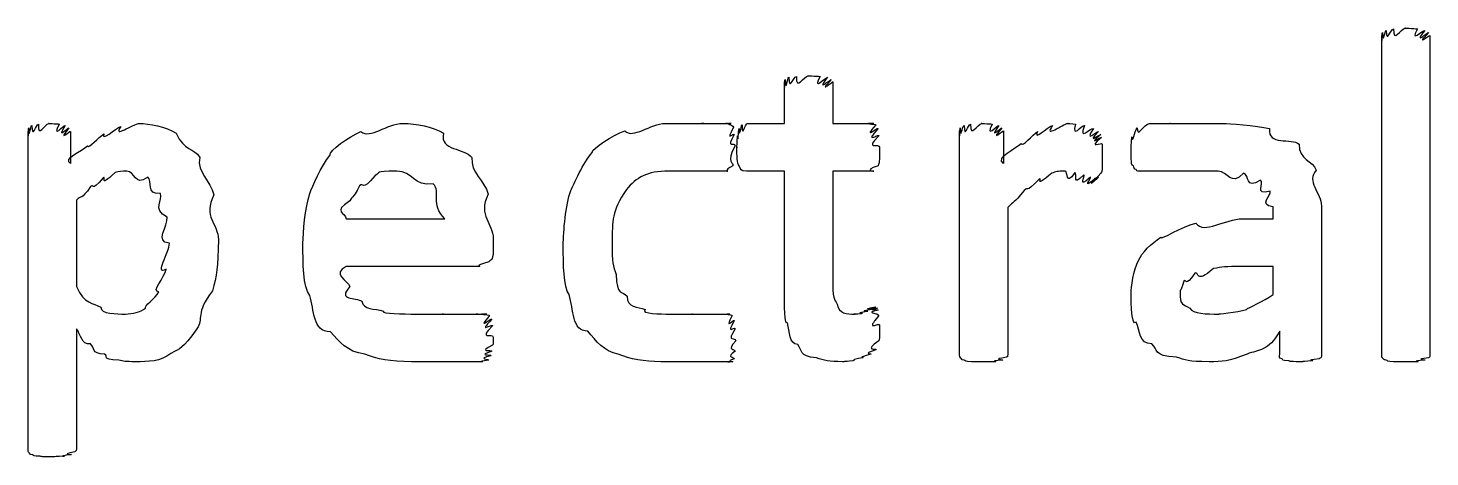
# Model space of a CAD drawing. Header units: millimetres. Extents: x 0 to 216, y 0 to 279.
# Drawn here: x 166.45 to 176.85, y 175.37 to 178.54 of the extents above; entities that cross this region are included whole.
import ezdxf

# ---------------------------------------------------------------- set-up
doc = ezdxf.new("R2010")
doc.units = ezdxf.units.MM
doc.layers.get('0').update_dxf_attribs({"linetype": 'CONTINUOUS'})

msp = doc.modelspace()

# ---------------------------------------------------------------- linework, layer by layer
at = {"color": 0}
for p, q in [((176.488, 176.129), (176.488, 178.488)), ((176.846, 178.488), (176.846, 176.129)), ((172.06, 177.837), (172.06, 178.146)), ((172.419, 178.146), (172.419, 177.837)), ((171.785, 177.837), (172.06, 177.837)), ((172.419, 177.837), (172.722, 177.837)), ((166.453, 175.428), (166.453, 177.777)), ((166.768, 177.777), (166.768, 177.54)), ((173.359, 176.129), (173.359, 177.782)), ((173.684, 177.782), (173.684, 177.54)), ((174.417, 177.6), (174.417, 177.6)), ((172.06, 177.484), (171.779, 177.484)), ((172.06, 176.591), (172.06, 177.484)), ((172.722, 177.484), (172.419, 177.484)), ((172.419, 177.484), (172.419, 176.713)), ((166.812, 177.269), (166.812, 176.63)), ((173.717, 177.214), (173.717, 176.129)), ((175.683, 177.131), (175.683, 177.22)), ((176.042, 177.225), (176.042, 176.129)), ((168.811, 177.131), (169.544, 177.131)), ((175.457, 177.131), (175.683, 177.131)), ((167.501, 176.95), (167.501, 176.95)), ((167.864, 176.977), (167.864, 176.977)), ((169.902, 176.983), (169.902, 176.922)), ((169.798, 176.779), (168.811, 176.779)), ((175.683, 176.779), (175.446, 176.779)), ((175.683, 176.57), (175.683, 176.779)), ((166.812, 176.316), (166.812, 175.428)), ((172.766, 176.343), (172.766, 176.343)), ((175.733, 176.129), (175.733, 176.299)), ((171.699, 176.228), (171.699, 176.228))]:
    msp.add_line(p, q, dxfattribs=at)
for points in [[(176.488, 178.488), (176.488, 178.395), (176.489, 178.501), (176.494, 178.51)], [(176.494, 178.51), (176.499, 178.41), (176.51, 178.522), (176.521, 178.526)], [(176.521, 178.526), (176.524, 178.422), (176.554, 178.537), (176.576, 178.537)], [(176.576, 178.537), (176.572, 178.424), (176.632, 178.543), (176.664, 178.543)], [(176.664, 178.543), (176.643, 178.543), (176.731, 178.54), (176.753, 178.537)], [(176.753, 178.537), (176.689, 178.422), (176.797, 178.533), (176.808, 178.526)], [(176.808, 178.526), (176.716, 178.41), (176.831, 178.516), (176.836, 178.51)], [(176.836, 178.51), (176.726, 178.395), (176.846, 178.495), (176.846, 178.488)], [(172.06, 178.146), (172.06, 178.047), (172.062, 178.154), (172.066, 178.162)], [(172.066, 178.162), (172.072, 178.06), (172.083, 178.175), (172.093, 178.179)], [(172.093, 178.179), (172.096, 178.069), (172.127, 178.185), (172.149, 178.185)], [(172.149, 178.185), (172.145, 178.072), (172.204, 178.19), (172.237, 178.19)], [(172.237, 178.19), (172.215, 178.19), (172.303, 178.187), (172.325, 178.185)], [(172.325, 178.185), (172.262, 178.069), (172.369, 178.182), (172.38, 178.179)], [(172.38, 178.179), (172.288, 178.06), (172.404, 178.169), (172.408, 178.162)], [(172.408, 178.162), (172.299, 178.047), (172.419, 178.149), (172.419, 178.146)], [(166.481, 177.821), (166.486, 177.716), (166.511, 177.832), (166.531, 177.832)], [(166.531, 177.832), (166.526, 177.719), (166.577, 177.837), (166.607, 177.837)], [(166.607, 177.837), (166.588, 177.837), (166.666, 177.835), (166.685, 177.832)], [(166.685, 177.832), (166.625, 177.716), (166.718, 177.828), (166.729, 177.821)], [(167.142, 177.815), (167.073, 177.719), (167.232, 177.837), (167.28, 177.837)], [(167.28, 177.837), (167.346, 177.837), (167.476, 177.812), (167.55, 177.765)], [(168.921, 177.777), (168.988, 177.719), (169.116, 177.837), (169.23, 177.837)], [(169.23, 177.837), (169.336, 177.837), (169.448, 177.812), (169.533, 177.765)], [(170.878, 177.782), (170.935, 177.719), (171.068, 177.837), (171.176, 177.837)], [(171.176, 177.837), (171.21, 177.837), (171.276, 177.837), (171.325, 177.837)], [(171.325, 177.837), (171.31, 177.837), (171.421, 177.837), (171.462, 177.837)], [(171.462, 177.837), (171.391, 177.837), (171.54, 177.837), (171.573, 177.837)], [(171.573, 177.837), (171.574, 177.837), (171.628, 177.837), (171.639, 177.837)], [(171.639, 177.837), (171.6, 177.837), (171.662, 177.837), (171.666, 177.837)], [(171.666, 177.837), (171.611, 177.837), (171.679, 177.828), (171.683, 177.81)], [(171.724, 177.799), (171.726, 177.708), (171.738, 177.822), (171.746, 177.826)], [(171.746, 177.826), (171.744, 177.719), (171.77, 177.837), (171.785, 177.837)], [(172.722, 177.837), (172.625, 177.837), (172.734, 177.833), (172.738, 177.826)], [(172.738, 177.826), (172.636, 177.708), (172.751, 177.812), (172.755, 177.799)], [(173.392, 177.821), (173.395, 177.716), (173.422, 177.832), (173.441, 177.832)], [(173.441, 177.832), (173.436, 177.719), (173.491, 177.837), (173.524, 177.837)], [(173.524, 177.837), (173.498, 177.837), (173.579, 177.835), (173.601, 177.832)], [(173.601, 177.832), (173.542, 177.716), (173.64, 177.828), (173.651, 177.821)], [(174.048, 177.821), (173.976, 177.719), (174.126, 177.837), (174.163, 177.837)], [(174.163, 177.837), (174.144, 177.837), (174.196, 177.835), (174.219, 177.832)], [(174.219, 177.832), (174.188, 177.716), (174.263, 177.828), (174.285, 177.821)], [(174.675, 177.804), (174.677, 177.719), (174.724, 177.837), (174.768, 177.837)], [(174.768, 177.837), (174.765, 177.837), (174.863, 177.837), (174.923, 177.837)], [(174.923, 177.837), (174.884, 177.837), (175.044, 177.837), (175.11, 177.837)], [(175.11, 177.837), (175.138, 177.837), (175.249, 177.837), (175.32, 177.837)], [(175.32, 177.837), (175.339, 177.837), (175.563, 177.823), (175.656, 177.799)], [(166.453, 177.777), (166.453, 177.694), (166.455, 177.8), (166.459, 177.804)], [(166.459, 177.804), (166.46, 177.705), (166.47, 177.817), (166.481, 177.821)], [(166.729, 177.821), (166.652, 177.705), (166.752, 177.811), (166.756, 177.804)], [(166.756, 177.804), (166.663, 177.69), (166.768, 177.788), (166.768, 177.777)], [(166.894, 177.672), (166.905, 177.646), (166.974, 177.738), (167.016, 177.76)], [(167.016, 177.76), (166.989, 177.694), (167.101, 177.804), (167.142, 177.815)], [(167.55, 177.765), (167.611, 177.628), (167.682, 177.661), (167.726, 177.584)], [(168.69, 177.6), (168.686, 177.639), (168.829, 177.735), (168.921, 177.777)], [(169.533, 177.765), (169.505, 177.628), (169.688, 177.661), (169.743, 177.584)], [(170.635, 177.622), (170.633, 177.65), (170.786, 177.749), (170.878, 177.782)], [(171.683, 177.81), (171.618, 177.686), (171.688, 177.777), (171.688, 177.754)], [(171.688, 177.754), (171.622, 177.642), (171.694, 177.705), (171.694, 177.672)], [(171.708, 177.661), (171.708, 177.635), (171.709, 177.721), (171.713, 177.744)], [(171.713, 177.744), (171.715, 177.679), (171.72, 177.783), (171.724, 177.799)], [(172.755, 177.799), (172.645, 177.679), (172.761, 177.765), (172.761, 177.744)], [(172.761, 177.744), (172.648, 177.635), (172.766, 177.694), (172.766, 177.661)], [(173.359, 177.782), (173.359, 177.69), (173.36, 177.796), (173.364, 177.804)], [(173.364, 177.804), (173.366, 177.705), (173.377, 177.817), (173.392, 177.821)], [(173.651, 177.821), (173.564, 177.705), (173.669, 177.811), (173.673, 177.804)], [(173.673, 177.804), (173.575, 177.69), (173.684, 177.789), (173.684, 177.782)], [(173.816, 177.689), (173.824, 177.657), (173.9, 177.754), (173.937, 177.777)], [(173.937, 177.777), (173.899, 177.701), (174.01, 177.812), (174.048, 177.821)], [(174.285, 177.821), (174.236, 177.701), (174.331, 177.806), (174.351, 177.799)], [(174.351, 177.799), (174.274, 177.686), (174.381, 177.783), (174.389, 177.777)], [(174.389, 177.777), (174.287, 177.672), (174.402, 177.762), (174.406, 177.754)], [(174.406, 177.754), (174.296, 177.661), (174.412, 177.744), (174.412, 177.733)], [(174.412, 177.733), (174.298, 177.639), (174.417, 177.705), (174.417, 177.683)], [(174.631, 177.639), (174.631, 177.631), (174.632, 177.716), (174.636, 177.738)], [(174.636, 177.738), (174.642, 177.675), (174.655, 177.782), (174.675, 177.804)], [(175.656, 177.799), (175.641, 177.668), (175.821, 177.734), (175.876, 177.683)], [(166.768, 177.54), (166.707, 177.572), (166.853, 177.635), (166.894, 177.672)], [(170.476, 177.341), (170.498, 177.385), (170.569, 177.548), (170.635, 177.622)], [(171.694, 177.672), (171.622, 177.54), (171.688, 177.552), (171.678, 177.523)], [(171.724, 177.523), (171.708, 177.54), (171.708, 177.598), (171.708, 177.661)], [(172.766, 177.661), (172.766, 177.54), (172.762, 177.552), (172.755, 177.523)], [(173.684, 177.54), (173.623, 177.584), (173.775, 177.651), (173.816, 177.689)], [(174.417, 177.683), (174.417, 177.598), (174.417, 177.636), (174.417, 177.6)], [(174.631, 177.572), (174.631, 177.564), (174.631, 177.617), (174.631, 177.639)], [(175.876, 177.683), (175.872, 177.564), (175.977, 177.567), (176.003, 177.49)], [(167.726, 177.584), (167.702, 177.473), (167.809, 177.414), (167.831, 177.308)], [(168.541, 177.319), (168.56, 177.366), (168.626, 177.523), (168.69, 177.6)], [(169.743, 177.584), (169.733, 177.473), (169.838, 177.415), (169.864, 177.314)], [(171.678, 177.523), (171.6, 177.484), (171.652, 177.484), (171.639, 177.484)], [(171.779, 177.484), (171.733, 177.484), (171.738, 177.497), (171.724, 177.523)], [(172.755, 177.523), (172.634, 177.484), (172.736, 177.484), (172.722, 177.484)], [(174.417, 177.517), (174.417, 177.484), (174.413, 177.479), (174.406, 177.468)], [(174.417, 177.6), (174.417, 177.528), (174.417, 177.54), (174.417, 177.517)], [(174.647, 177.523), (174.633, 177.524), (174.633, 177.553), (174.631, 177.572)], [(174.669, 177.496), (174.648, 177.498), (174.654, 177.512), (174.647, 177.523)], [(167.01, 177.435), (166.912, 177.319), (166.949, 177.397), (166.916, 177.369)], [(167.098, 177.473), (166.971, 177.352), (167.039, 177.453), (167.01, 177.435)], [(167.186, 177.484), (167.148, 177.484), (167.127, 177.48), (167.098, 177.473)], [(167.341, 177.44), (167.239, 177.366), (167.248, 177.484), (167.186, 177.484)], [(167.434, 177.319), (167.32, 177.308), (167.381, 177.41), (167.341, 177.44)], [(169.026, 177.451), (168.921, 177.326), (168.944, 177.407), (168.91, 177.374)], [(169.186, 177.484), (169.012, 177.484), (169.073, 177.473), (169.026, 177.451)], [(169.456, 177.391), (169.31, 177.366), (169.307, 177.484), (169.186, 177.484)], [(171.203, 177.484), (171.041, 177.484), (170.962, 177.438), (170.889, 177.347)], [(171.374, 177.484), (171.243, 177.484), (171.269, 177.484), (171.203, 177.484)], [(171.496, 177.484), (171.457, 177.484), (171.421, 177.484), (171.374, 177.484)], [(171.584, 177.484), (171.526, 177.484), (171.531, 177.484), (171.496, 177.484)], [(171.639, 177.484), (171.57, 177.484), (171.606, 177.484), (171.584, 177.484)], [(173.948, 177.424), (173.835, 177.308), (173.878, 177.377), (173.838, 177.341)], [(174.042, 177.468), (173.901, 177.348), (173.982, 177.446), (173.948, 177.424)], [(174.141, 177.484), (174.082, 177.484), (174.075, 177.479), (174.042, 177.468)], [(174.213, 177.473), (174.141, 177.366), (174.166, 177.484), (174.141, 177.484)], [(174.279, 177.457), (174.188, 177.355), (174.238, 177.469), (174.213, 177.473)], [(174.329, 177.44), (174.225, 177.344), (174.297, 177.453), (174.279, 177.457)], [(174.367, 177.435), (174.254, 177.333), (174.342, 177.436), (174.329, 177.44)], [(174.389, 177.44), (174.276, 177.333), (174.378, 177.435), (174.367, 177.435)], [(174.406, 177.468), (174.287, 177.344), (174.396, 177.447), (174.389, 177.44)], [(174.697, 177.484), (174.663, 177.484), (174.676, 177.487), (174.669, 177.496)], [(174.768, 177.484), (174.688, 177.484), (174.71, 177.484), (174.697, 177.484)], [(174.89, 177.484), (174.754, 177.484), (174.801, 177.484), (174.768, 177.484)], [(175.055, 177.484), (174.968, 177.484), (174.937, 177.484), (174.89, 177.484)], [(175.276, 177.484), (175.096, 177.484), (175.121, 177.484), (175.055, 177.484)], [(175.463, 177.468), (175.369, 177.366), (175.349, 177.484), (175.276, 177.484)], [(175.589, 177.418), (175.471, 177.344), (175.514, 177.457), (175.463, 177.468)], [(175.661, 177.336), (175.537, 177.3), (175.623, 177.396), (175.589, 177.418)], [(176.003, 177.49), (175.923, 177.41), (176.042, 177.324), (176.042, 177.225)], [(166.916, 177.369), (166.846, 177.264), (166.847, 177.309), (166.812, 177.269)], [(167.484, 177.143), (167.368, 177.205), (167.459, 177.267), (167.434, 177.319)], [(167.831, 177.308), (167.746, 177.146), (167.864, 177.094), (167.864, 176.977)], [(168.491, 176.95), (168.491, 177.028), (168.508, 177.209), (168.541, 177.319)], [(168.91, 177.374), (168.858, 177.264), (168.856, 177.308), (168.839, 177.264)], [(169.544, 177.131), (169.431, 177.242), (169.518, 177.327), (169.456, 177.391)], [(169.864, 177.314), (169.784, 177.149), (169.902, 177.1), (169.902, 176.983)], [(170.421, 176.933), (170.421, 177.043), (170.439, 177.231), (170.476, 177.341)], [(170.889, 177.347), (170.78, 177.183), (170.784, 177.122), (170.784, 176.95)], [(173.838, 177.341), (173.758, 177.238), (173.761, 177.265), (173.717, 177.214)], [(175.683, 177.22), (175.568, 177.234), (175.675, 177.303), (175.661, 177.336)], [(168.839, 177.264), (168.704, 177.178), (168.811, 177.178), (168.811, 177.131)], [(167.501, 176.95), (167.386, 176.958), (167.495, 177.079), (167.484, 177.143)], [(174.851, 176.994), (174.847, 176.969), (175.007, 177.076), (175.11, 177.099)], [(175.11, 177.099), (175.171, 177.013), (175.328, 177.131), (175.457, 177.131)], [(174.686, 176.823), (174.708, 176.878), (174.781, 176.95), (174.851, 176.994)], [(167.478, 176.757), (167.386, 176.709), (167.501, 176.883), (167.501, 176.95)], [(167.864, 176.977), (167.864, 176.771), (167.849, 176.71), (167.82, 176.597)], [(168.541, 176.564), (168.491, 176.627), (168.491, 176.802), (168.491, 176.95)], [(169.902, 176.922), (169.902, 176.823), (169.891, 176.834), (169.87, 176.812)], [(170.465, 176.57), (170.421, 176.627), (170.421, 176.797), (170.421, 176.933)], [(170.784, 176.95), (170.78, 176.804), (170.793, 176.784), (170.812, 176.718)], [(169.87, 176.812), (169.74, 176.779), (169.823, 176.779), (169.798, 176.779)], [(174.631, 176.58), (174.631, 176.62), (174.648, 176.753), (174.686, 176.823)], [(167.423, 176.591), (167.36, 176.587), (167.467, 176.698), (167.478, 176.757)], [(168.811, 176.779), (168.704, 176.724), (168.819, 176.674), (168.839, 176.63)], [(170.812, 176.718), (170.817, 176.558), (170.857, 176.602), (170.895, 176.558)], [(172.419, 176.713), (172.416, 176.521), (172.43, 176.544), (172.452, 176.498)], [(175.104, 176.729), (175.028, 176.614), (175.04, 176.693), (175.022, 176.669)], [(175.242, 176.762), (175.101, 176.643), (175.14, 176.743), (175.104, 176.729)], [(175.446, 176.779), (175.332, 176.779), (175.3, 176.773), (175.242, 176.762)], [(166.812, 176.63), (166.872, 176.495), (166.934, 176.512), (166.993, 176.476)], [(167.324, 176.47), (167.309, 176.484), (167.397, 176.539), (167.423, 176.591)], [(167.82, 176.597), (167.691, 176.429), (167.755, 176.393), (167.705, 176.316)], [(168.839, 176.63), (168.741, 176.521), (168.885, 176.553), (168.927, 176.52)], [(172.083, 176.36), (172.06, 176.33), (172.06, 176.503), (172.06, 176.591)], [(174.669, 176.366), (174.631, 176.33), (174.631, 176.499), (174.631, 176.58)], [(175.022, 176.669), (174.99, 176.565), (174.994, 176.62), (174.994, 176.591)], [(174.994, 176.591), (174.99, 176.484), (175.018, 176.499), (175.066, 176.47)], [(166.993, 176.476), (166.989, 176.426), (167.112, 176.426), (167.175, 176.426)], [(168.695, 176.294), (168.56, 176.294), (168.577, 176.456), (168.541, 176.564)], [(168.927, 176.52), (168.939, 176.459), (169.02, 176.466), (169.087, 176.448)], [(170.603, 176.299), (170.483, 176.296), (170.498, 176.462), (170.465, 176.57)], [(170.895, 176.558), (170.89, 176.47), (170.974, 176.481), (171.027, 176.459)], [(172.452, 176.498), (172.464, 176.426), (172.521, 176.426), (172.584, 176.426)], [(172.711, 176.465), (172.623, 176.459), (172.73, 176.476), (172.738, 176.476)], [(172.738, 176.476), (172.634, 176.459), (172.745, 176.473), (172.75, 176.47)], [(175.485, 176.459), (175.497, 176.473), (175.613, 176.521), (175.683, 176.57)], [(167.175, 176.426), (167.228, 176.426), (167.283, 176.44), (167.324, 176.47)], [(169.087, 176.448), (169.072, 176.426), (169.233, 176.426), (169.329, 176.426)], [(169.329, 176.426), (169.362, 176.426), (169.474, 176.426), (169.533, 176.426)], [(169.533, 176.426), (169.479, 176.426), (169.641, 176.426), (169.682, 176.426)], [(169.682, 176.426), (169.682, 176.426), (169.761, 176.426), (169.787, 176.426)], [(169.787, 176.426), (169.737, 176.426), (169.838, 176.426), (169.853, 176.426)], [(169.853, 176.426), (169.762, 176.426), (169.871, 176.422), (169.875, 176.415)], [(169.875, 176.415), (169.773, 176.296), (169.887, 176.401), (169.891, 176.387)], [(169.891, 176.387), (169.781, 176.272), (169.897, 176.36), (169.897, 176.338)], [(171.027, 176.459), (170.997, 176.426), (171.143, 176.426), (171.209, 176.426)], [(171.209, 176.426), (171.248, 176.426), (171.331, 176.426), (171.38, 176.426)], [(171.38, 176.426), (171.342, 176.426), (171.469, 176.426), (171.506, 176.426)], [(171.506, 176.426), (171.534, 176.426), (171.573, 176.426), (171.595, 176.426)], [(171.595, 176.426), (171.581, 176.426), (171.64, 176.426), (171.655, 176.426)], [(171.655, 176.426), (171.603, 176.426), (171.668, 176.422), (171.672, 176.415)], [(171.672, 176.415), (171.614, 176.294), (171.684, 176.395), (171.688, 176.377)], [(171.688, 176.377), (171.622, 176.261), (171.694, 176.341), (171.694, 176.316)], [(172.584, 176.426), (172.548, 176.426), (172.624, 176.427), (172.639, 176.432)], [(172.639, 176.432), (172.579, 176.437), (172.667, 176.444), (172.678, 176.448)], [(172.678, 176.448), (172.604, 176.448), (172.703, 176.461), (172.711, 176.465)], [(172.75, 176.47), (172.641, 176.455), (172.755, 176.465), (172.755, 176.454)], [(172.755, 176.454), (172.645, 176.437), (172.761, 176.433), (172.761, 176.415)], [(172.761, 176.415), (172.648, 176.283), (172.766, 176.372), (172.766, 176.343)], [(175.066, 176.47), (175.089, 176.426), (175.189, 176.426), (175.281, 176.426)], [(175.281, 176.426), (175.255, 176.426), (175.422, 176.437), (175.485, 176.459)], [(166.916, 176.205), (166.846, 176.195), (166.847, 176.275), (166.812, 176.316)], [(167.705, 176.316), (167.589, 176.157), (167.589, 176.178), (167.512, 176.134)], [(168.949, 176.129), (168.814, 176.147), (168.764, 176.22), (168.695, 176.294)], [(169.897, 176.338), (169.784, 176.228), (169.902, 176.288), (169.902, 176.255)], [(170.828, 176.129), (170.721, 176.15), (170.664, 176.225), (170.603, 176.299)], [(171.694, 176.316), (171.625, 176.208), (171.699, 176.261), (171.699, 176.228)], [(172.16, 176.2), (172.093, 176.202), (172.101, 176.296), (172.083, 176.36)], [(172.766, 176.343), (172.766, 176.205), (172.763, 176.257), (172.761, 176.228)], [(174.785, 176.205), (174.686, 176.205), (174.698, 176.302), (174.669, 176.366)], [(175.733, 176.299), (175.645, 176.147), (175.579, 176.164), (175.49, 176.129)], [(167.021, 176.129), (166.916, 176.131), (166.952, 176.175), (166.916, 176.205)], [(169.897, 176.195), (169.781, 176.139), (169.894, 176.164), (169.891, 176.15)], [(169.902, 176.255), (169.902, 176.173), (169.9, 176.213), (169.897, 176.195)], [(171.699, 176.228), (171.625, 176.147), (171.697, 176.173), (171.694, 176.15)], [(172.297, 176.101), (172.163, 176.113), (172.195, 176.156), (172.16, 176.2)], [(172.761, 176.228), (172.641, 176.147), (172.75, 176.175), (172.738, 176.161)], [(174.967, 176.106), (174.785, 176.117), (174.836, 176.161), (174.785, 176.205)], [(167.126, 176.084), (166.985, 176.091), (167.057, 176.109), (167.021, 176.129)], [(167.247, 176.073), (167.173, 176.073), (167.162, 176.076), (167.126, 176.084)], [(167.512, 176.134), (167.434, 176.073), (167.346, 176.073), (167.247, 176.073)], [(169.296, 176.073), (169.131, 176.073), (169.048, 176.091), (168.949, 176.129)], [(169.511, 176.073), (169.34, 176.073), (169.373, 176.073), (169.296, 176.073)], [(169.688, 176.073), (169.59, 176.073), (169.577, 176.073), (169.511, 176.073)], [(169.814, 176.073), (169.693, 176.073), (169.738, 176.073), (169.688, 176.073)], [(169.87, 176.084), (169.759, 176.073), (169.847, 176.073), (169.814, 176.073)], [(169.886, 176.117), (169.77, 176.091), (169.876, 176.095), (169.87, 176.084)], [(169.891, 176.15), (169.777, 176.113), (169.889, 176.129), (169.886, 176.117)], [(171.143, 176.073), (171.019, 176.073), (170.919, 176.091), (170.828, 176.129)], [(171.303, 176.073), (171.192, 176.073), (171.198, 176.073), (171.143, 176.073)], [(171.451, 176.073), (171.298, 176.073), (171.358, 176.073), (171.303, 176.073)], [(171.573, 176.073), (171.508, 176.073), (171.498, 176.073), (171.451, 176.073)], [(171.65, 176.073), (171.578, 176.073), (171.608, 176.073), (171.573, 176.073)], [(171.678, 176.073), (171.607, 176.073), (171.663, 176.073), (171.65, 176.073)], [(171.688, 176.095), (171.618, 176.073), (171.684, 176.073), (171.678, 176.073)], [(171.694, 176.15), (171.622, 176.102), (171.691, 176.109), (171.688, 176.095)], [(172.49, 176.073), (172.391, 176.073), (172.353, 176.082), (172.297, 176.101)], [(172.568, 176.079), (172.49, 176.073), (172.515, 176.073), (172.49, 176.073)], [(172.639, 176.101), (172.541, 176.084), (172.592, 176.086), (172.568, 176.079)], [(172.7, 176.129), (172.586, 176.098), (172.661, 176.108), (172.639, 176.101)], [(172.738, 176.161), (172.623, 176.12), (172.718, 176.139), (172.7, 176.129)], [(173.364, 176.106), (173.359, 176.102), (173.359, 176.12), (173.359, 176.129)], [(173.392, 176.084), (173.369, 176.087), (173.371, 176.098), (173.364, 176.106)], [(173.447, 176.073), (173.395, 176.076), (173.405, 176.08), (173.392, 176.084)], [(173.535, 176.073), (173.442, 176.073), (173.471, 176.073), (173.447, 176.073)], [(173.623, 176.073), (173.513, 176.073), (173.571, 176.073), (173.535, 176.073)], [(173.678, 176.084), (173.56, 176.076), (173.648, 176.076), (173.623, 176.073)], [(173.706, 176.106), (173.586, 176.087), (173.692, 176.091), (173.678, 176.084)], [(173.717, 176.129), (173.714, 176.102), (173.713, 176.113), (173.706, 176.106)], [(175.209, 176.073), (175.045, 176.073), (175.04, 176.084), (174.967, 176.106)], [(175.49, 176.129), (175.35, 176.073), (175.309, 176.073), (175.209, 176.073)], [(175.75, 176.095), (175.718, 176.095), (175.733, 176.113), (175.733, 176.129)], [(175.799, 176.079), (175.74, 176.08), (175.761, 176.087), (175.75, 176.095)], [(175.887, 176.073), (175.784, 176.073), (175.821, 176.075), (175.799, 176.079)], [(175.975, 176.079), (175.861, 176.073), (175.927, 176.073), (175.887, 176.073)], [(176.025, 176.095), (175.901, 176.08), (175.998, 176.082), (175.975, 176.079)], [(176.042, 176.129), (176.042, 176.095), (176.036, 176.102), (176.025, 176.095)], [(176.494, 176.101), (176.488, 176.098), (176.488, 176.117), (176.488, 176.129)], [(176.521, 176.084), (176.499, 176.087), (176.5, 176.097), (176.494, 176.101)], [(176.576, 176.073), (176.524, 176.076), (176.535, 176.08), (176.521, 176.084)], [(176.664, 176.073), (176.572, 176.073), (176.601, 176.073), (176.576, 176.073)], [(176.753, 176.073), (176.643, 176.073), (176.7, 176.073), (176.664, 176.073)], [(176.808, 176.084), (176.689, 176.076), (176.778, 176.076), (176.753, 176.073)], [(176.836, 176.101), (176.716, 176.087), (176.822, 176.091), (176.808, 176.084)], [(176.846, 176.129), (176.844, 176.098), (176.842, 176.108), (176.836, 176.101)], [(166.459, 175.401), (166.453, 175.398), (166.453, 175.417), (166.453, 175.428)], [(166.486, 175.384), (166.464, 175.383), (166.466, 175.394), (166.459, 175.401)], [(166.541, 175.373), (166.489, 175.372), (166.5, 175.377), (166.486, 175.384)], [(166.63, 175.368), (166.537, 175.368), (166.566, 175.37), (166.541, 175.373)], [(166.718, 175.373), (166.607, 175.368), (166.666, 175.368), (166.63, 175.368)], [(166.773, 175.384), (166.654, 175.372), (166.743, 175.373), (166.718, 175.373)], [(166.8, 175.406), (166.68, 175.383), (166.787, 175.388), (166.773, 175.384)], [(166.812, 175.428), (166.809, 175.401), (166.807, 175.415), (166.8, 175.406)]]:
    msp.add_open_spline(points, degree=3, dxfattribs=at)

doc.saveas('drawing.dxf')
